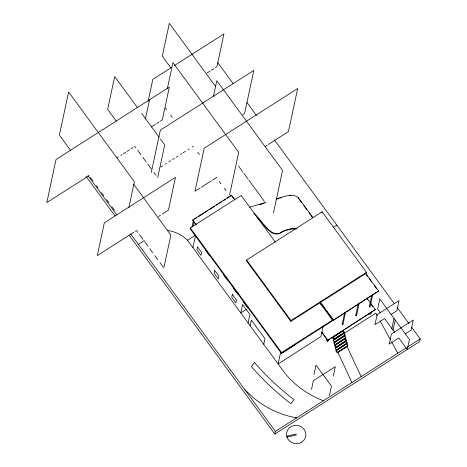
<?xml version="1.0" encoding="UTF-8"?>
<svg xmlns="http://www.w3.org/2000/svg" width="467" height="467" viewBox="0 0 467 467"><rect width="100%" height="100%" fill="white"/><g stroke="black" fill="none" stroke-linecap="round" stroke-linejoin="round"><path stroke-width="0.7" d="M344.588 313.007L342.223 324.04L342.544 324.477L343 324.186L345.516 312.464M343 324.186L342.866 323.835M358.136 304.35L355.772 315.388L356.093 315.826L356.549 315.534L359.211 303.118M371.691 295.699L369.321 306.731L369.642 307.169L370.103 306.877L372.613 295.156M148.103 101.432L152.843 79.332L171.815 67.213M145.418 118.898L149.51 99.821M128.787 207.908L134.391 181.768L68.62 92.005L59.379 135.097L70.564 150.368M167.338 88.736L172.942 62.596L238.713 152.359L229.624 194.751M151.267 172.498L160.356 130.112L253.832 70.412L244.591 113.51L242.764 114.678M157.706 177.653L164.734 144.863L160.461 139.026M163.841 267.895L170.869 235.099L133.673 184.331M213.46 96.225L216.793 80.686L282.564 170.449L273.475 212.841M194.967 191.295L204.207 148.202L297.683 88.508L288.443 131.601L268.327 144.449M275.413 242.198L241.165 195.457L190.297 227.949L190.122 228.748L281.438 353.379L332.306 320.893L332.481 320.088L319.784 302.756M234.989 199.858L231.544 195.159L192.772 219.922L192.69 220.325L196.064 224.936M191.96 227.166L193.396 220.459M193.023 225.975L193.887 221.948M192.953 247.673L195.515 235.701M227.219 198.271L231.544 195.159M237.995 292.762L237.691 294.169L233.605 288.594M246.64 260.026L246.465 260.831L290.818 321.36L366.315 273.142L366.484 272.337L322.137 211.808L246.64 260.026L290.988 320.555L290.818 321.36M253.762 213.092L258.222 217.861C262.985 223.845 271.957 238.765 281.128 232.531A32.17 30.174 12.1 0 1 285.197 230.645L290.818 229.104L296.37 228.83M258.222 217.861L259.039 219.437L256.371 216.431M248.094 322.93L249.903 314.478L242.577 304.484L240.768 312.937L246.127 309.51M250.137 325.721L251.345 320.088L264.964 338.674L263.756 344.313M278.951 233.885L281.216 232.134A32.17 30.174 12.1 0 1 285.279 230.249L290.906 228.707L297.041 228.468M298.232 198.061L298.32 197.664C292.149 192.433 283.271 197.261 276.476 198.784M280.702 351.96L278.134 363.939L320.928 336.608L323.222 325.908M281.438 353.379L281.607 352.573L332.481 320.088M281.548 353.303L281.724 352.503M321.961 212.613L322.137 211.808M129.213 235.286L274.835 434.036L275.402 431.397L406.284 347.81M320.87 304.642L321.156 303.305M313.993 374.499L316.019 365.071L331.442 386.121L329.422 395.555M311.501 389.443L313.38 380.687L335.3 366.688L333.275 376.122M326.678 338.879L326.386 340.245L327.279 341.465L328.552 340.653L328.844 339.287M327.279 341.465L327.717 339.416M321.804 332.516L327.595 340.414L375.31 309.598L366.758 297.928M320.152 302.365L333.275 320.274L378.609 290.97L365.492 273.067M332.58 337.454L333.777 339.421L344.477 332.358L343.227 330.654L332.58 337.454L333.777 339.421M333.216 340.35L343.916 333.286L345.166 334.991L334.46 342.054L333.216 340.35L375.842 313.135L377.237 315.68M333.899 342.988L344.605 335.919L345.796 337.892L335.148 344.693L333.899 342.988L344.605 335.919M334.46 342.054L345.166 334.991M334.588 345.615L345.294 338.552L346.485 340.519L335.837 347.32L334.588 345.615L345.294 338.552M335.148 344.693L345.854 337.623M335.277 348.242L345.983 341.179L347.174 343.152L336.526 349.946L335.277 348.242L345.335 341.821M335.837 347.32L346.543 340.256M335.948 350.886L346.648 343.823L347.845 345.79L337.197 352.591L335.948 350.886L346.648 343.823M336.526 349.946L347.232 342.883M337.197 352.591L347.897 345.527M333.117 337.343L343.227 330.654M343.916 333.286L345.107 335.253M369.234 313.474L369.829 314.285L370.127 312.925M371.393 312.114L371.102 313.474L369.829 314.285M378.609 290.97L333.275 320.274M375.31 309.598L327.595 340.414M391.86 328.523L394.025 318.412M393.039 330.128L395.205 320.023M411.608 327.186L420.207 338.919L419.64 341.564L274.835 434.036M342.223 324.04L342.574 323.742M355.772 315.388L356.128 315.091M369.321 306.731L369.677 306.434M174.267 65.654L223.962 33.916L216.933 66.705L215.089 67.878M207.103 72.98L210.173 71.019M211.405 70.231L213.863 68.667M151.238 126.977L155.54 124.234M156.766 123.446L159.224 121.875M160.455 121.093L162.294 119.914L169.328 87.125L56.034 159.521L46.793 202.614L89.069 175.615M117.106 157.712L118.326 156.935M120.766 155.377L121.986 154.595M123.2 153.818L125.641 152.26M126.861 151.483L129.301 149.925M131.128 148.757L132.955 147.59M160.922 166.947L162.761 165.773M165.207 164.209L166.433 163.421M168.885 161.856L170.724 160.683M172.562 159.51L174.401 158.336M176.234 157.163L178.073 155.99M180.525 154.425L181.751 153.643M182.976 152.861L185.428 151.296M187.88 149.732L189.1 148.95M192.165 146.988L193.391 146.206M195.58 190.904L199.87 188.166M201.096 187.384L211.51 180.735M212.736 179.953L217.027 177.215M265.279 146.393L267.112 145.225M134.041 232.122L97.311 255.577L104.339 222.788L175.464 177.367L168.435 210.156L162.288 214.079M135.261 231.34L136.487 230.558L137.771 232.309M158.605 216.431L160.45 215.258M138.384 244.393L144.408 240.54M194.505 219.163L196.928 217.616M198.744 216.454L207.833 210.652M209.047 209.876L214.499 206.396M216.314 205.235L218.13 204.073M219.344 203.303L221.767 201.756M222.975 200.979L225.403 199.432M167.758 230.465A33.239 31.178 12.1 0 1 183.94 237.236L187.5 240.236L195.48 235.14M333.175 227.458L336.824 225.123M290.988 320.555L366.484 272.337M322.119 306.737L323.339 305.961M283.107 352.422L294.724 345.002M333.829 339.159L344.477 332.358M391.025 314.443L396.897 310.695L399.063 300.59L377.143 314.589L374.978 324.693L384.569 318.57L394.726 332.428M405.274 333.887L411.141 330.14L413.307 320.035L391.387 334.033L389.221 344.138L398.818 338.009L407.288 349.573L409.454 339.462L379.782 298.973L377.616 309.078L380.482 312.983M407.498 347.039L420.207 338.919M279.038 233.488C272.057 235.327 267.007 227.47 262.565 223.238A101.222 94.935 12.1 0 1 259.775 219.875L259.121 219.041M266.143 202.246L249.664 207.249M264.316 203.227L259.646 204.762M276.388 199.181L278.32 198.563M279.552 198.201L281.403 197.652M286.744 436.201L296.084 434.053L296.335 434.94L287.001 437.089M289.593 195.889L290.737 195.807M323.433 400.721L318.395 398.695A88.969 83.441 12.1 0 1 285.185 373.559L187.5 240.236M295.874 417.521L296.58 417.872L291.25 416.78A88.969 83.441 12.1 0 1 253.709 398.001L244.866 389.787M217.704 62.543L233.185 83.675M246.95 102.454L256.406 115.367M274.468 140.018L394.417 303.725M396.997 307.245L409.028 323.672M365.404 273.469L367.523 276.353M369.216 278.665L371.755 282.132M374.295 285.6L376.408 288.483M298.32 197.664L312.943 217.628M298.664 198.644L301.676 202.754M303.824 205.69L306.837 209.8M308.991 212.736L312.429 217.435M215.526 86.401L169.328 23.35L162.3 56.139L170.858 67.826M366.677 298.325L367.529 299.493M370.95 304.157L372.66 306.492M238.532 166.059L242.828 171.92M243.686 173.094L247.983 178.954M248.841 180.128L264.304 201.236M343.175 330.922L344.418 332.627M320.239 301.962L333.362 319.872M344.547 336.187L345.796 337.892M345.236 338.814L346.485 340.519M346.339 342.013L347.174 343.152M346.596 344.086L347.425 345.224M231.457 195.562L234.469 199.672M165.423 108.04L166.713 109.798M170.589 115.086L172.305 117.433M197.687 152.073L199.403 154.414M219.163 181.383L220.885 183.729M224.318 188.417L226.04 190.764M333.269 340.087L334.518 341.791M333.958 342.72L335.207 344.424M334.646 345.346L335.896 347.051M335.335 347.979L336.584 349.684M336.007 350.624L337.25 352.328M321.891 332.119L327.676 340.017M137.38 107.527L114.689 76.565L107.661 109.354L116.225 121.035M141.653 113.364L159.177 137.28M192.772 219.922L196.152 224.534M134.624 146.153L135.909 147.899M137.619 150.234L141.034 154.904M142.744 157.233L146.165 161.903M147.876 164.232L151.29 168.902M153.859 172.399L155.996 175.318M190.297 227.949L281.607 352.573M205.398 250.096L209.485 255.677M223.279 274.497L227.365 280.072M243.616 302.26L247.703 307.835M139.481 234.644L142.896 239.308M144.607 241.643L148.027 246.307M149.738 248.642L152.727 252.723M154.863 255.642L157.858 259.728M159.994 262.641L162.989 266.727M90.359 177.378L92.933 180.892M96.371 185.586L98.088 187.932M101.526 192.62L103.674 195.55M106.68 199.654L108.829 202.585M111.835 206.688L114.409 210.208M87.983 175.604L116.843 214.995M130.632 233.809L275.402 431.397M86.126 176.479L114.993 215.877M380.027 320.771L390.488 339.859M391.533 341.768L397.814 353.221M342.258 336.252L342.854 337.536M361.125 376.653L347.057 346.526L337.869 352.392L351.937 382.52M197.506 246.955L196.905 249.775L200.985 255.35L201.592 252.53L197.506 246.955M214.797 270.556L214.195 273.37L218.282 278.951L218.883 276.131L214.797 270.556M232.338 294.496L231.737 297.316L235.823 302.89L236.425 300.071L232.338 294.496M254.527 362.532L251.328 366.467A258.239 242.198 12.1 0 0 290.9 403.64L294.099 399.711A258.239 242.198 12.1 0 1 254.527 362.532M287.252 437.795L286.592 435.472A9.731 9.13 12.1 0 1 299.108 425.834A9.731 9.13 12.1 0 1 303.381 440.842A9.731 9.13 12.1 0 1 287.252 437.795"/></g></svg>
